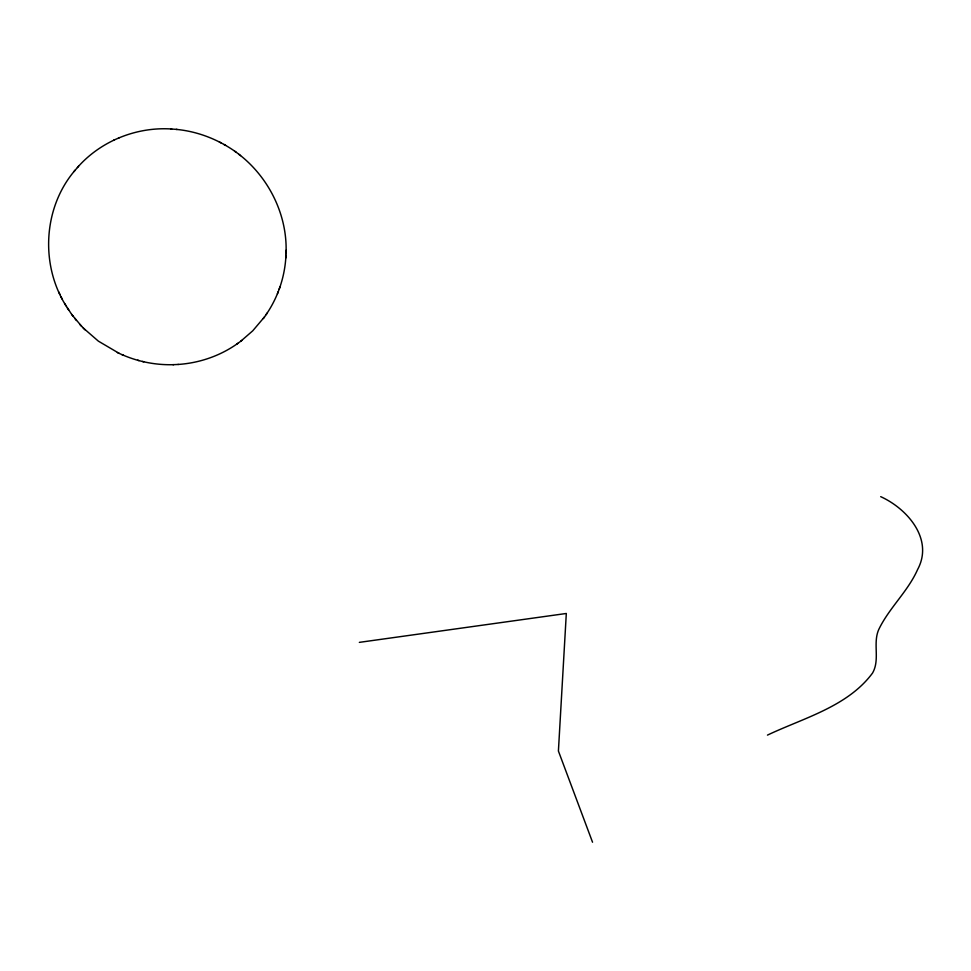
<?xml version="1.0" encoding="UTF-8"?>
<svg xmlns="http://www.w3.org/2000/svg" width="971" height="971" viewBox="0 0 971 971"><rect width="100%" height="100%" fill="white"/><g stroke="black" fill="none" stroke-linecap="round" stroke-linejoin="round"><path stroke-width="1.46" d="M266.09 314.653C278.107 297.223 285.049 276.334 285.959 255.191M286.057 252.946C287.732 208.935 262.461 165.592 223.961 144.473M285.862 257.885L286.154 250.215M277.415 293.825L278.264 291.579M279.114 289.297L279.988 286.991M240.832 341.173L252.751 330.808L264.5 316.91M263.347 318.561L267.304 312.929M75.18 170.143C43.197 207.236 40.054 264.719 66.052 305.877M77.425 167.546C100.62 141.001 136.595 126.631 171.697 129.009M73.954 171.576L78.578 166.199M177.948 364.465C199.407 363.081 220.551 355.787 238.041 343.212M237.009 343.977L241.961 340.336M113.607 140.261L114.347 139.945M118.523 138.064L119.142 137.797M767.454 735.108C803.624 717.945 847.659 706.657 872.553 673.049C880.248 659.588 872.626 643.542 878.694 629.633C889.035 607.992 907.836 591.594 917.595 569.552C933.932 539.306 907.448 508.792 880.697 496.654M359.343 642.365L566.311 613.478L558.41 751.032L592.541 842.221M121.945 354.621C138.125 361.722 155.906 365.205 173.566 364.671M173.02 364.695L178.361 364.441M176.273 129.386C193.63 131.024 210.561 136.656 225.636 145.395M170.993 128.973L177.098 129.446M137.639 360.241L139.047 360.593M142.482 361.455L143.769 361.782M83.275 328.016L98.362 341.137L119.105 353.335M117.357 352.558L123.584 355.35M219.325 141.96L220.915 142.822M234.569 151.136L236.269 152.398M238.769 154.292L240.529 155.615M64.596 303.522L71.66 314.386L81.54 326.195M79.743 324.338L85.023 329.824M71.66 314.386L73.311 316.51M74.816 318.415L76.418 320.503M67.315 307.88L68.747 310.198M58.697 291.895L59.923 294.431M60.93 296.531L62.132 299.032"/></g></svg>
